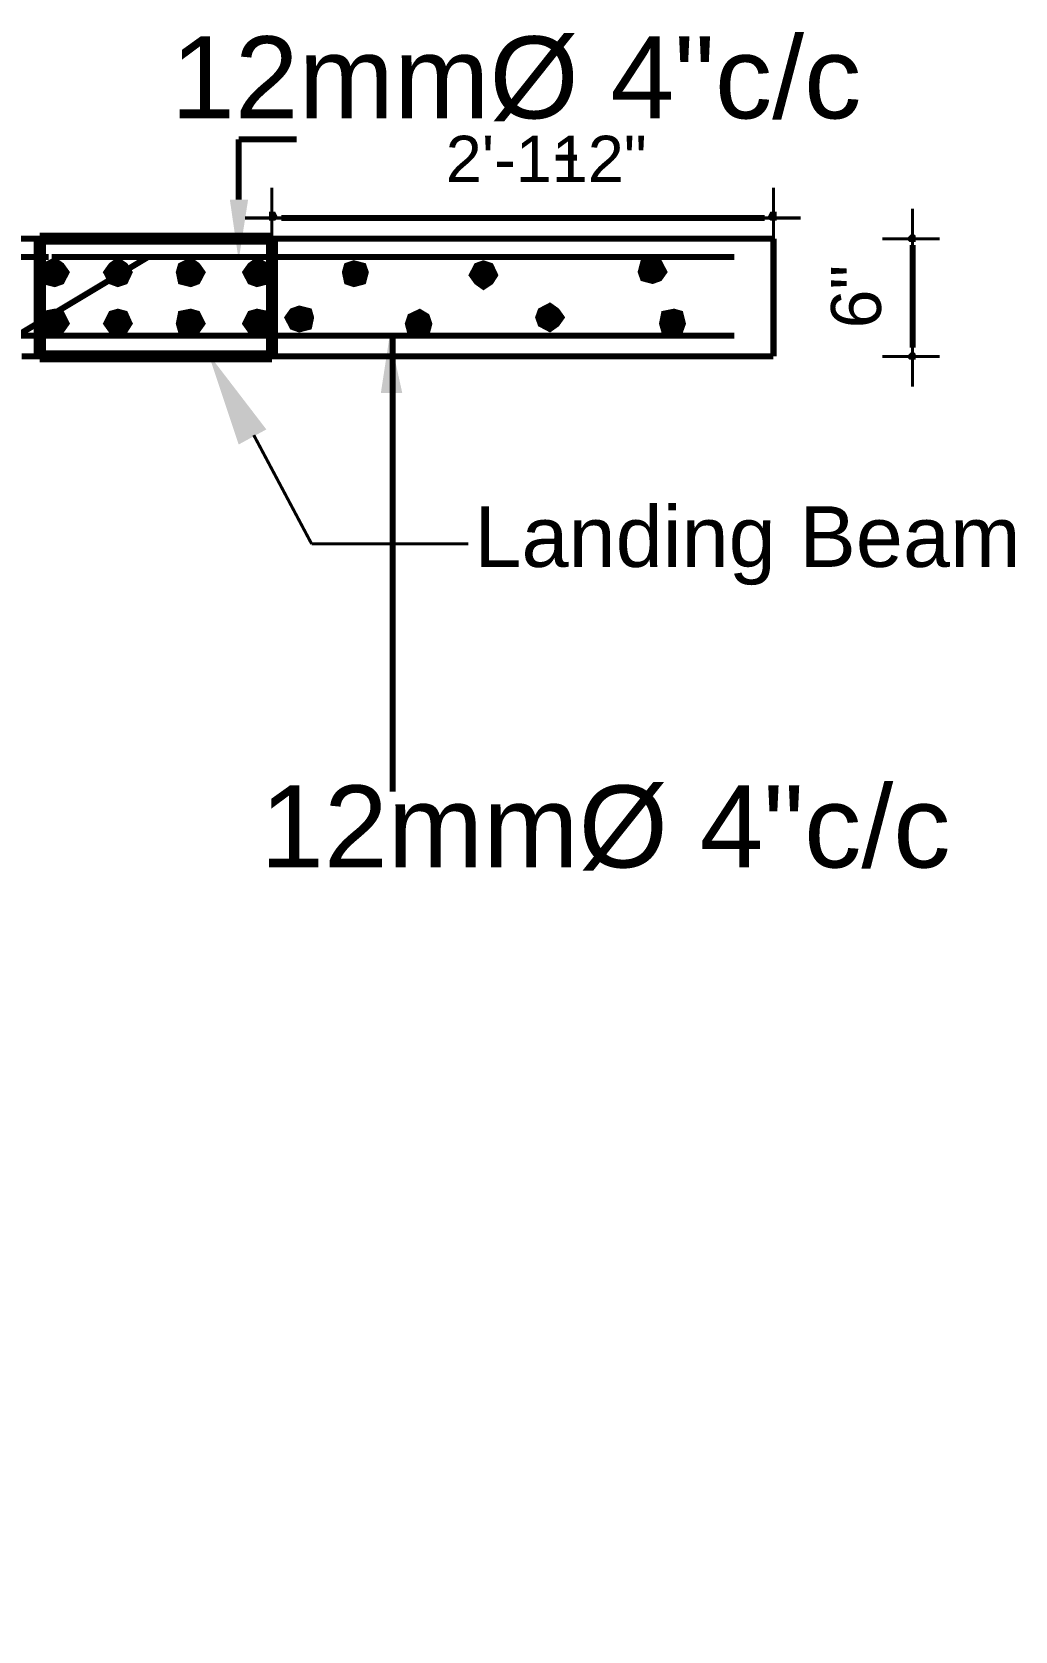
# Model space of a CAD drawing. Header units: millimetres. Extents: x 5 to 350, y 3 to 213.
# Drawn here: x 109.6 to 137.16, y 37.68 to 82.51 of the extents above; entities that cross this region are included whole.
import ezdxf

# ---------------------------------------------------------------- set-up
doc = ezdxf.new("R2010")
doc.units = ezdxf.units.MM
for name, color, linetype in [('H', 251, 'Continuous'), ('P', 255, 'Continuous'), ('T', 255, 'Continuous')]:
    doc.layers.add(name, color=color, linetype=linetype)
doc.styles.get("Standard").update_dxf_attribs({"font": 'arial.ttf'})

msp = doc.modelspace()

# ---------------------------------------------------------------- hatches: boundary and pattern name
at = {"layer": 'H', "linetype": 'Continuous'}
for points in [[(115.394, 76.112), (115.147, 77.805), (115.658, 77.805), (115.394, 76.112)], [(116.328, 77.294), (116.24, 77.47), (116.328, 77.47), (116.328, 77.294)], [(116.24, 77.294), (116.24, 77.47), (116.328, 77.294), (116.24, 77.294)], [(116.24, 77.223), (116.24, 77.294), (116.328, 77.294), (116.24, 77.223)], [(116.24, 77.223), (116.328, 77.294), (116.328, 77.223), (116.24, 77.223)], [(116.328, 77.294), (116.417, 77.47), (116.505, 77.294), (116.328, 77.294)], [(116.328, 77.294), (116.328, 77.47), (116.417, 77.47), (116.328, 77.294)], [(116.328, 77.223), (116.328, 77.294), (116.417, 77.223), (116.328, 77.223)], [(116.417, 77.223), (116.328, 77.294), (116.505, 77.294), (116.417, 77.223)], [(130.21, 77.294), (130.298, 77.47), (130.387, 77.294), (130.21, 77.294)], [(130.298, 77.223), (130.21, 77.294), (130.387, 77.294), (130.298, 77.223)], [(130.387, 77.294), (130.298, 77.47), (130.387, 77.47), (130.387, 77.294)], [(130.298, 77.223), (130.387, 77.294), (130.387, 77.223), (130.298, 77.223)], [(130.387, 77.294), (130.475, 77.47), (130.475, 77.294), (130.387, 77.294)], [(130.387, 77.294), (130.387, 77.47), (130.475, 77.47), (130.387, 77.294)], [(130.387, 77.223), (130.387, 77.294), (130.475, 77.223), (130.387, 77.223)], [(130.475, 77.223), (130.387, 77.294), (130.475, 77.294), (130.475, 77.223)], [(134.108, 76.712), (134.197, 76.8), (134.285, 76.712), (134.108, 76.712)], [(134.197, 76.623), (134.108, 76.712), (134.285, 76.712), (134.197, 76.623)], [(134.285, 76.712), (134.197, 76.8), (134.285, 76.87), (134.285, 76.712)], [(134.197, 76.623), (134.285, 76.712), (134.285, 76.623), (134.197, 76.623)], [(134.285, 76.712), (134.285, 76.87), (134.373, 76.8), (134.285, 76.712)], [(134.285, 76.712), (134.373, 76.8), (134.373, 76.712), (134.285, 76.712)], [(134.285, 76.623), (134.285, 76.712), (134.373, 76.623), (134.285, 76.623)], [(134.373, 76.623), (134.285, 76.712), (134.373, 76.712), (134.373, 76.623)], [(109.82, 75.777), (109.89, 76.024), (110.243, 75.777), (109.82, 75.777)], [(109.89, 75.442), (109.82, 75.777), (110.243, 75.777), (109.89, 75.442)], [(110.243, 75.777), (109.89, 76.024), (110.243, 76.2), (110.243, 75.777)], [(110.243, 75.353), (109.89, 75.442), (110.243, 75.777), (110.243, 75.353)], [(110.243, 75.777), (110.243, 76.2), (110.49, 76.024), (110.243, 75.777)], [(110.243, 75.777), (110.49, 76.024), (110.666, 75.777), (110.243, 75.777)], [(110.243, 75.353), (110.243, 75.777), (110.49, 75.442), (110.243, 75.353)], [(110.49, 75.442), (110.243, 75.777), (110.666, 75.777), (110.49, 75.442)], [(111.584, 75.777), (111.76, 76.024), (112.007, 75.777), (111.584, 75.777)], [(111.76, 75.442), (111.584, 75.777), (112.007, 75.777), (111.76, 75.442)], [(112.007, 75.777), (111.76, 76.024), (112.007, 76.2), (112.007, 75.777)], [(112.007, 75.353), (111.76, 75.442), (112.007, 75.777), (112.007, 75.353)], [(112.007, 75.777), (112.007, 76.2), (112.272, 76.024), (112.007, 75.777)], [(112.007, 75.777), (112.272, 76.024), (112.43, 75.777), (112.007, 75.777)], [(112.007, 75.353), (112.007, 75.777), (112.272, 75.442), (112.007, 75.353)], [(112.272, 75.442), (112.007, 75.777), (112.43, 75.777), (112.272, 75.442)], [(113.63, 75.777), (113.7, 76.024), (114.053, 75.777), (113.63, 75.777)], [(113.7, 75.442), (113.63, 75.777), (114.053, 75.777), (113.7, 75.442)], [(114.053, 75.777), (113.7, 76.024), (114.053, 76.2), (114.053, 75.777)], [(114.053, 75.353), (113.7, 75.442), (114.053, 75.777), (114.053, 75.353)], [(114.053, 75.777), (114.053, 76.2), (114.3, 76.024), (114.053, 75.777)], [(114.053, 75.777), (114.3, 76.024), (114.476, 75.777), (114.053, 75.777)], [(114.053, 75.353), (114.053, 75.777), (114.3, 75.442), (114.053, 75.353)], [(114.3, 75.442), (114.053, 75.777), (114.476, 75.777), (114.3, 75.442)], [(115.482, 75.777), (115.658, 76.024), (115.905, 75.777), (115.482, 75.777)], [(115.658, 75.442), (115.482, 75.777), (115.905, 75.777), (115.658, 75.442)], [(115.905, 75.777), (115.658, 76.024), (115.905, 76.2), (115.905, 75.777)], [(115.905, 75.353), (115.658, 75.442), (115.905, 75.777), (115.905, 75.353)], [(115.905, 75.777), (115.905, 76.2), (116.24, 76.024), (115.905, 75.777)], [(115.905, 75.777), (116.24, 76.024), (116.328, 75.777), (115.905, 75.777)], [(115.905, 75.353), (115.905, 75.777), (116.24, 75.442), (115.905, 75.353)], [(116.24, 75.442), (115.905, 75.777), (116.328, 75.777), (116.24, 75.442)], [(118.286, 75.777), (118.357, 76.024), (118.622, 75.777), (118.286, 75.777)], [(118.357, 75.442), (118.286, 75.777), (118.622, 75.777), (118.357, 75.442)], [(118.622, 75.777), (118.357, 76.024), (118.622, 76.112), (118.622, 75.777)], [(118.622, 75.353), (118.357, 75.442), (118.622, 75.777), (118.622, 75.353)], [(118.622, 75.777), (118.622, 76.112), (118.957, 76.024), (118.622, 75.777)], [(118.622, 75.777), (118.957, 76.024), (119.045, 75.777), (118.622, 75.777)], [(118.622, 75.353), (118.622, 75.777), (118.957, 75.442), (118.622, 75.353)], [(118.957, 75.442), (118.622, 75.777), (119.045, 75.777), (118.957, 75.442)], [(121.832, 75.688), (122.008, 76.024), (122.255, 75.688), (121.832, 75.688)], [(122.255, 75.688), (122.008, 76.024), (122.255, 76.112), (122.255, 75.688)], [(122.255, 75.688), (122.255, 76.112), (122.52, 76.024), (122.255, 75.688)], [(122.255, 75.688), (122.52, 76.024), (122.678, 75.688), (122.255, 75.688)], [(126.577, 75.777), (126.665, 76.112), (127, 75.777), (126.577, 75.777)], [(126.665, 75.53), (126.577, 75.777), (127, 75.777), (126.665, 75.53)], [(127, 75.777), (126.665, 76.112), (127, 76.2), (127, 75.777)], [(127, 75.442), (126.665, 75.53), (127, 75.777), (127, 75.442)], [(127, 75.777), (127, 76.2), (127.247, 76.112), (127, 75.777)], [(127, 75.777), (127.247, 76.112), (127.423, 75.777), (127, 75.777)], [(127, 75.442), (127, 75.777), (127.247, 75.53), (127, 75.442)], [(127.247, 75.53), (127, 75.777), (127.423, 75.777), (127.247, 75.53)], [(122.008, 75.442), (121.832, 75.688), (122.255, 75.688), (122.008, 75.442)], [(122.255, 75.265), (122.008, 75.442), (122.255, 75.688), (122.255, 75.265)], [(122.255, 75.265), (122.255, 75.688), (122.52, 75.442), (122.255, 75.265)], [(122.52, 75.442), (122.255, 75.688), (122.678, 75.688), (122.52, 75.442)], [(124.125, 74.507), (123.79, 74.754), (124.125, 74.93), (124.125, 74.507)], [(124.125, 74.507), (124.125, 74.93), (124.372, 74.754), (124.125, 74.507)], [(109.82, 74.33), (109.89, 74.683), (110.243, 74.33), (109.82, 74.33)], [(110.243, 74.33), (109.89, 74.683), (110.243, 74.754), (110.243, 74.33)], [(110.243, 74.33), (110.243, 74.754), (110.49, 74.683), (110.243, 74.33)], [(110.243, 74.33), (110.49, 74.683), (110.666, 74.33), (110.243, 74.33)], [(111.584, 74.33), (111.76, 74.683), (112.007, 74.33), (111.584, 74.33)], [(112.007, 74.33), (111.76, 74.683), (112.007, 74.754), (112.007, 74.33)], [(112.007, 74.33), (112.007, 74.754), (112.272, 74.683), (112.007, 74.33)], [(112.007, 74.33), (112.272, 74.683), (112.43, 74.33), (112.007, 74.33)], [(113.63, 74.33), (113.7, 74.683), (114.053, 74.33), (113.63, 74.33)], [(114.053, 74.33), (113.7, 74.683), (114.053, 74.754), (114.053, 74.33)], [(114.053, 74.33), (114.053, 74.754), (114.3, 74.683), (114.053, 74.33)], [(114.053, 74.33), (114.3, 74.683), (114.476, 74.33), (114.053, 74.33)], [(115.482, 74.33), (115.658, 74.683), (115.905, 74.33), (115.482, 74.33)], [(115.905, 74.33), (115.658, 74.683), (115.905, 74.754), (115.905, 74.33)], [(115.905, 74.33), (115.905, 74.754), (116.24, 74.683), (115.905, 74.33)], [(115.905, 74.33), (116.24, 74.683), (116.328, 74.33), (115.905, 74.33)], [(116.664, 74.507), (116.84, 74.754), (117.087, 74.507), (116.664, 74.507)], [(116.84, 74.172), (116.664, 74.507), (117.087, 74.507), (116.84, 74.172)], [(117.087, 74.507), (116.84, 74.754), (117.087, 74.842), (117.087, 74.507)], [(117.087, 74.083), (116.84, 74.172), (117.087, 74.507), (117.087, 74.083)], [(117.087, 74.507), (117.087, 74.842), (117.44, 74.754), (117.087, 74.507)], [(117.087, 74.507), (117.44, 74.754), (117.51, 74.507), (117.087, 74.507)], [(117.087, 74.083), (117.087, 74.507), (117.44, 74.172), (117.087, 74.083)], [(117.44, 74.172), (117.087, 74.507), (117.51, 74.507), (117.44, 74.172)], [(120.05, 74.33), (120.138, 74.595), (120.474, 74.33), (120.05, 74.33)], [(120.474, 74.33), (120.138, 74.595), (120.474, 74.754), (120.474, 74.33)], [(120.474, 74.33), (120.474, 74.754), (120.738, 74.595), (120.474, 74.33)], [(120.474, 74.33), (120.738, 74.595), (120.826, 74.33), (120.474, 74.33)], [(123.702, 74.507), (123.79, 74.754), (124.125, 74.507), (123.702, 74.507)], [(123.79, 74.26), (123.702, 74.507), (124.125, 74.507), (123.79, 74.26)], [(124.125, 74.083), (123.79, 74.26), (124.125, 74.507), (124.125, 74.083)], [(124.125, 74.507), (124.372, 74.754), (124.548, 74.507), (124.125, 74.507)], [(124.125, 74.083), (124.125, 74.507), (124.372, 74.26), (124.125, 74.083)], [(124.372, 74.26), (124.125, 74.507), (124.548, 74.507), (124.372, 74.26)], [(127.176, 74.33), (127.247, 74.683), (127.6, 74.33), (127.176, 74.33)], [(127.6, 74.33), (127.247, 74.683), (127.6, 74.754), (127.6, 74.33)], [(127.6, 74.33), (127.6, 74.754), (127.847, 74.683), (127.6, 74.33)], [(127.6, 74.33), (127.847, 74.683), (127.935, 74.33), (127.6, 74.33)], [(109.89, 74.083), (109.82, 74.33), (110.243, 74.33), (109.89, 74.083)], [(110.243, 73.995), (109.89, 74.083), (110.243, 74.33), (110.243, 73.995)], [(110.243, 73.995), (110.243, 74.33), (110.49, 74.083), (110.243, 73.995)], [(110.49, 74.083), (110.243, 74.33), (110.666, 74.33), (110.49, 74.083)], [(111.76, 74.083), (111.584, 74.33), (112.007, 74.33), (111.76, 74.083)], [(112.007, 73.995), (111.76, 74.083), (112.007, 74.33), (112.007, 73.995)], [(112.007, 73.995), (112.007, 74.33), (112.272, 74.083), (112.007, 73.995)], [(112.272, 74.083), (112.007, 74.33), (112.43, 74.33), (112.272, 74.083)], [(113.7, 74.083), (113.63, 74.33), (114.053, 74.33), (113.7, 74.083)], [(114.053, 73.995), (113.7, 74.083), (114.053, 74.33), (114.053, 73.995)], [(114.053, 73.995), (114.053, 74.33), (114.3, 74.083), (114.053, 73.995)], [(114.3, 74.083), (114.053, 74.33), (114.476, 74.33), (114.3, 74.083)], [(115.658, 74.083), (115.482, 74.33), (115.905, 74.33), (115.658, 74.083)], [(115.905, 73.995), (115.658, 74.083), (115.905, 74.33), (115.905, 73.995)], [(115.905, 73.995), (115.905, 74.33), (116.24, 74.083), (115.905, 73.995)], [(116.24, 74.083), (115.905, 74.33), (116.328, 74.33), (116.24, 74.083)], [(119.38, 72.39), (119.627, 73.995), (119.98, 72.39), (119.38, 72.39)], [(120.138, 73.995), (120.05, 74.33), (120.474, 74.33), (120.138, 73.995)], [(120.474, 73.907), (120.138, 73.995), (120.474, 74.33), (120.474, 73.907)], [(120.474, 73.907), (120.474, 74.33), (120.738, 73.995), (120.474, 73.907)], [(120.738, 73.995), (120.474, 74.33), (120.826, 74.33), (120.738, 73.995)], [(127.247, 74.083), (127.176, 74.33), (127.6, 74.33), (127.247, 74.083)], [(127.6, 73.907), (127.247, 74.083), (127.6, 74.33), (127.6, 73.907)], [(127.6, 73.907), (127.6, 74.33), (127.847, 74.083), (127.6, 73.907)], [(127.847, 74.083), (127.6, 74.33), (127.935, 74.33), (127.847, 74.083)], [(134.285, 73.413), (134.197, 73.484), (134.285, 73.572), (134.285, 73.413)], [(134.285, 73.413), (134.285, 73.572), (134.373, 73.484), (134.285, 73.413)], [(115.394, 70.944), (114.547, 73.484), (116.17, 71.367), (115.394, 70.944)], [(134.108, 73.413), (134.197, 73.484), (134.285, 73.413), (134.108, 73.413)], [(134.197, 73.325), (134.108, 73.413), (134.285, 73.413), (134.197, 73.325)], [(134.197, 73.325), (134.285, 73.413), (134.285, 73.325), (134.197, 73.325)], [(134.285, 73.413), (134.373, 73.484), (134.373, 73.413), (134.285, 73.413)], [(134.285, 73.325), (134.285, 73.413), (134.373, 73.325), (134.285, 73.325)], [(134.373, 73.325), (134.285, 73.413), (134.373, 73.413), (134.373, 73.325)]]:
    msp.add_hatch(color=256, dxfattribs=at).paths.add_polyline_path(points)

# ---------------------------------------------------------------- linework, layer by layer
at = {"layer": 'P'}
for points, const_width in [([(115.394, 77.805), (115.394, 79.498)], 0.169), ([(115.394, 79.498), (117.016, 79.498)], 0.169), ([(124.284, 78.987), (124.883, 78.987)], 0.169), ([(116.328, 76.535), (116.328, 78.14)], 0.085), ([(130.387, 78.14), (130.387, 76.535)], 0.085), ([(134.285, 75.865), (134.285, 77.558)], 0.085), ([(117.175, 77.294), (115.57, 77.294)], 0.085), ([(116.593, 77.294), (130.14, 77.294)], 0.169), ([(129.54, 77.294), (131.145, 77.294)], 0.085), ([(130.387, 76.712), (102.87, 76.712)], 0.169), ([(116.328, 76.712), (109.82, 76.712)], 0.339), ([(109.82, 76.712), (109.82, 73.413)], 0.339), ([(116.328, 73.413), (116.328, 76.712)], 0.339), ([(130.387, 76.712), (130.387, 73.413)], 0.169), ([(133.438, 76.712), (135.043, 76.712)], 0.085), ([(48.772, 37.765), (112.854, 76.2)], 0.169), ([(108.55, 76.2), (110.067, 76.2)], 0.169), ([(110.155, 76.2), (129.293, 76.2)], 0.169), ([(134.285, 76.535), (134.285, 73.66)], 0.169), ([(106.433, 73.995), (129.293, 73.995)], 0.169), ([(119.715, 73.995), (119.715, 71.72)], 0.169), ([(134.285, 74.26), (134.285, 72.566)], 0.085), ([(109.82, 73.413), (116.328, 73.413)], 0.339), ([(109.82, 73.413), (109.82, 73.413)], 0.339), ([(109.308, 73.413), (117.175, 73.413)], 0.169), ([(114.812, 73.413), (130.387, 73.413)], 0.169), ([(135.043, 73.413), (133.438, 73.413)], 0.085), ([(119.715, 72.39), (119.715, 71.72)], 0.169), ([(119.715, 71.72), (119.715, 61.207)], 0.169), ([(115.817, 71.208), (117.44, 68.157)], 0.085), ([(117.44, 68.157), (121.832, 68.157)], 0.085)]:
    msp.add_lwpolyline(points, dxfattribs=dict(at, const_width=const_width))

# ---------------------------------------------------------------- texts
at = {"layer": 'T', "attachment_point": 7}
for s, insert, char_height in [('{\\fArial|b0|i0|c0|p18;12mmØ 4"c/c}', (113.5, 80), 2.3), ('{\\fArial|b0|i0|c0|p18;2\'-112"}', (121.2, 78.3), 1.3), ('{\\fArial|b0|i0|c0|p18;Landing Beam}', (122, 67), 1.7), ('{\\fArial|b0|i0|c0|p18;12mmØ 4"c/c}', (116, 59), 2.3)]:
    msp.add_mtext(s, dxfattribs=dict(at, insert=insert, char_height=char_height))
at = {"layer": 'T', "insert": (132, 74.2), "char_height": 1.4, "attachment_point": 1, "rotation": 90}
msp.add_mtext('{\\fArial|b0|i0|c0|p18;6"}', dxfattribs=at)

doc.saveas('drawing.dxf')
